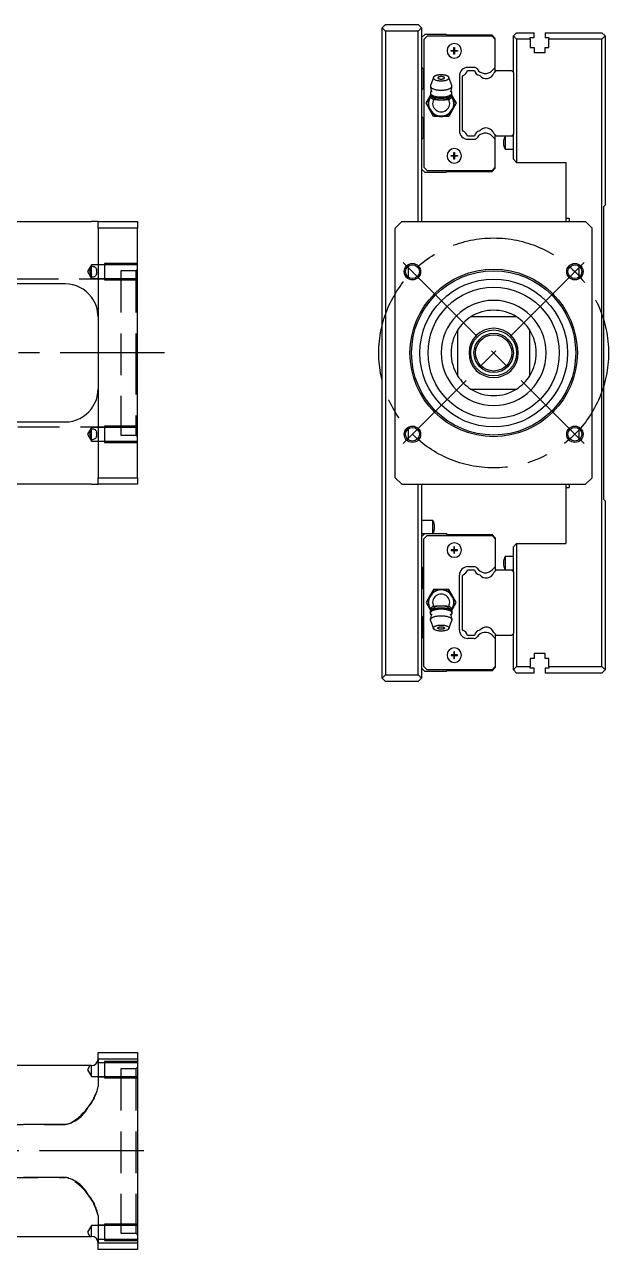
# Model space of a CAD drawing. Extents: x -10 to 1021, y -306 to 120.
# Drawn here: x 843.1 to 1021.1, y -273 to 100 of the extents above; entities that cross this region are included whole.
import ezdxf

# ---------------------------------------------------------------- set-up
doc = ezdxf.new("R2010")
doc.units = 0
doc.linetypes.add('CENTER', pattern=[50.8, 31.75, -6.35, 6.35, -6.35])
doc.linetypes.add('DASHED', pattern=[19.05, 12.7, -6.35])
doc.layers.get('0').update_dxf_attribs({"linetype": 'CONTINUOUS'})
doc.layers.add('CENTER', color=1, linetype='CENTER')

msp = doc.modelspace()

# ---------------------------------------------------------------- linework, layer by layer
at = {"color": 7, "linetype": 'CONTINUOUS'}
for p, q in [((953.07, 100), (952.07, 99)), ((952.07, 99), (953.07, 98)), ((952.07, -99), (952.07, 99)), ((953.07, 100), (963.07, 100)), ((963.07, 98), (953.07, 98)), ((953.07, 98), (953.07, -98)), ((964.07, 99), (963.07, 100)), ((963.07, 98), (964.07, 99)), ((963.07, 40), (963.07, 98)), ((964.07, 99), (964.07, 40)), ((965.07, 97), (964.07, 96)), ((971.57, 97), (965.07, 97)), ((971.82, 96.75), (971.57, 97)), ((992.07, 96.5), (993.07, 97.5)), ((993.07, 97.5), (998.37, 97.5)), ((998.37, 96), (998.37, 97.5)), ((1001.77, 97.5), (1019.07, 97.5)), ((1001.77, 97.5), (1001.77, 96)), ((1019.07, 97.5), (1020.07, 96.5)), ((965.77, 96.45), (964.77, 95.45)), ((964.77, 95.45), (964.77, 56.55)), ((985.57, 96.45), (965.77, 96.45)), ((985.57, 96.75), (971.82, 96.75)), ((986.57, 95.75), (985.57, 96.75)), ((986.57, 95.45), (985.57, 96.45)), ((986.57, 95.45), (986.57, 95.75)), ((986.57, 86.92), (986.57, 95.45)), ((992.07, 85.4), (992.07, 96.5)), ((993.07, 95.5), (992.07, 96.5)), ((997.22, 95.5), (993.07, 95.5)), ((993.07, 95.5), (993.07, 58)), ((997.22, 95.5), (997.22, 96)), ((997.22, 96), (998.37, 96)), ((997.22, 95.5), (997.22, 93)), ((1001.77, 96), (1002.92, 96)), ((1002.92, 96), (1002.92, 95.5)), ((1002.92, 93), (1002.92, 95.5)), ((1019.07, 95.5), (1002.92, 95.5)), ((1020.07, 96.5), (1019.07, 95.5)), ((1019.07, -95.5), (1019.07, 95.5)), ((1020.07, 96.5), (1020.07, 45)), ((973.07, 92.1), (973.97, 92.1)), ((973.07, 91.9), (973.07, 92.1)), ((973.97, 91.9), (973.07, 91.9)), ((973.97, 92.1), (973.97, 93)), ((973.97, 93), (974.17, 93)), ((973.97, 92.1), (974.07, 92)), ((973.97, 91.9), (974.07, 92)), ((973.97, 91), (973.97, 91.9)), ((974.17, 91), (973.97, 91)), ((974.17, 92.1), (974.07, 92)), ((974.17, 91.9), (974.07, 92)), ((974.17, 93), (974.17, 92.1)), ((974.17, 92.1), (975.07, 92.1)), ((975.07, 91.9), (974.17, 91.9)), ((974.17, 91.9), (974.17, 91)), ((975.07, 92.1), (975.07, 91.9)), ((997.22, 93), (998.37, 93)), ((998.37, 93), (998.37, 91.5)), ((998.37, 91.5), (1001.77, 91.5)), ((1001.77, 93), (1002.92, 93)), ((1001.77, 91.5), (1001.77, 93)), ((964.07, 87), (964.57, 86.5)), ((964.57, 86.5), (964.57, 80.5)), ((978.13, 86), (980.21, 86)), ((980.15, 86.93), (978.24, 86.93)), ((986.57, 86.92), (985.61, 85.95)), ((986.57, 85.6), (986.57, 86.92)), ((986.57, 85.6), (986.97, 86)), ((986.97, 86), (991.47, 86)), ((991.47, 86), (992.07, 85.4)), ((967.69, 83.89), (966.8, 81.44)), ((967.69, 83.89), (967.67, 83.81)), ((967.67, 83.81), (967.67, 83.73)), ((967.67, 83.73), (967.69, 83.65)), ((967.72, 83.95), (967.69, 83.89)), ((967.69, 83.65), (967.72, 83.58)), ((967.76, 84.02), (967.72, 83.95)), ((967.72, 83.58), (967.77, 83.5)), ((967.82, 84.08), (967.76, 84.02)), ((967.77, 83.5), (967.84, 83.42)), ((967.88, 84.14), (967.82, 84.08)), ((967.84, 83.42), (967.92, 83.35)), ((967.96, 84.2), (967.88, 84.14)), ((967.92, 83.35), (968.02, 83.28)), ((968.05, 84.25), (967.96, 84.2)), ((968.02, 83.28), (968.13, 83.22)), ((968.14, 84.31), (968.05, 84.25)), ((968.13, 83.22), (968.26, 83.16)), ((968.25, 84.36), (968.14, 84.31)), ((968.37, 84.41), (968.25, 84.36)), ((968.26, 83.16), (968.4, 83.1)), ((968.49, 84.45), (968.37, 84.41)), ((968.4, 83.1), (968.55, 83.05)), ((968.63, 84.49), (968.49, 84.45)), ((968.55, 83.05), (968.72, 83)), ((968.77, 84.53), (968.63, 84.49)), ((968.72, 83), (968.89, 82.96)), ((968.92, 84.57), (968.77, 84.53)), ((968.89, 82.96), (969.08, 82.92)), ((969.07, 84.6), (968.92, 84.57)), ((969.23, 84.62), (969.07, 84.6)), ((969.09, 83.83), (969.07, 83.79)), ((969.07, 83.79), (969.07, 83.76)), ((969.07, 83.76), (969.07, 83.73)), ((969.07, 83.73), (969.09, 83.69)), ((969.08, 82.92), (969.27, 82.9)), ((969.1, 83.86), (969.09, 83.83)), ((969.09, 83.69), (969.1, 83.66)), ((969.13, 83.89), (969.1, 83.86)), ((969.1, 83.66), (969.13, 83.63)), ((969.16, 83.92), (969.13, 83.89)), ((969.13, 83.63), (969.16, 83.6)), ((969.2, 83.95), (969.16, 83.92)), ((969.16, 83.6), (969.2, 83.57)), ((969.25, 83.98), (969.2, 83.95)), ((969.2, 83.57), (969.25, 83.54)), ((969.39, 84.64), (969.23, 84.62)), ((969.3, 84.01), (969.25, 83.98)), ((969.25, 83.54), (969.3, 83.51)), ((969.27, 82.9), (969.46, 82.87)), ((969.36, 84.03), (969.3, 84.01)), ((969.3, 83.51), (969.36, 83.49)), ((969.43, 84.05), (969.36, 84.03)), ((969.36, 83.49), (969.43, 83.47)), ((969.56, 84.66), (969.39, 84.64)), ((969.5, 84.07), (969.43, 84.05)), ((969.43, 83.47), (969.5, 83.45)), ((969.46, 82.87), (969.66, 82.86)), ((969.57, 84.09), (969.5, 84.07)), ((969.5, 83.45), (969.57, 83.43)), ((969.73, 84.67), (969.56, 84.66)), ((969.65, 84.11), (969.57, 84.09)), ((969.57, 83.43), (969.65, 83.41)), ((969.73, 84.12), (969.65, 84.11)), ((969.65, 83.41), (969.73, 83.4)), ((969.66, 82.86), (969.87, 82.85)), ((969.9, 84.68), (969.73, 84.67)), ((969.81, 84.13), (969.73, 84.12)), ((969.73, 83.4), (969.81, 83.39)), ((969.9, 84.14), (969.81, 84.13)), ((969.81, 83.39), (969.9, 83.38)), ((969.87, 82.85), (970.07, 82.84)), ((970.07, 84.68), (969.9, 84.68)), ((969.98, 84.14), (969.9, 84.14)), ((969.9, 83.38), (969.98, 83.38)), ((970.07, 84.14), (969.98, 84.14)), ((969.98, 83.38), (970.07, 83.38)), ((970.24, 84.68), (970.07, 84.68)), ((970.16, 84.14), (970.07, 84.14)), ((970.07, 83.38), (970.16, 83.38)), ((970.07, 82.84), (970.27, 82.85)), ((970.24, 84.14), (970.16, 84.14)), ((970.16, 83.38), (970.24, 83.38)), ((970.41, 84.67), (970.24, 84.68)), ((970.33, 84.13), (970.24, 84.14)), ((970.24, 83.38), (970.33, 83.39)), ((970.27, 82.85), (970.48, 82.86)), ((970.41, 84.12), (970.33, 84.13)), ((970.33, 83.39), (970.41, 83.4)), ((970.58, 84.66), (970.41, 84.67)), ((970.49, 84.11), (970.41, 84.12)), ((970.41, 83.4), (970.49, 83.41)), ((970.48, 82.86), (970.68, 82.87)), ((970.57, 84.09), (970.49, 84.11)), ((970.49, 83.41), (970.57, 83.43)), ((970.64, 84.07), (970.57, 84.09)), ((970.57, 83.43), (970.64, 83.45)), ((970.75, 84.64), (970.58, 84.66)), ((970.71, 84.05), (970.64, 84.07)), ((970.64, 83.45), (970.71, 83.47)), ((970.68, 82.87), (970.87, 82.9)), ((970.78, 84.03), (970.71, 84.05)), ((970.71, 83.47), (970.78, 83.49)), ((970.91, 84.62), (970.75, 84.64)), ((970.84, 84.01), (970.78, 84.03)), ((970.78, 83.49), (970.84, 83.51)), ((970.89, 83.98), (970.84, 84.01)), ((970.84, 83.51), (970.89, 83.54)), ((970.87, 82.9), (971.06, 82.92)), ((970.94, 83.95), (970.89, 83.98)), ((970.89, 83.54), (970.94, 83.57)), ((971.07, 84.6), (970.91, 84.62)), ((970.98, 83.92), (970.94, 83.95)), ((970.94, 83.57), (970.98, 83.6)), ((971.01, 83.89), (970.98, 83.92)), ((970.98, 83.6), (971.01, 83.63)), ((971.04, 83.86), (971.01, 83.89)), ((971.01, 83.63), (971.04, 83.66)), ((971.05, 83.83), (971.04, 83.86)), ((971.04, 83.66), (971.05, 83.69)), ((971.07, 83.79), (971.05, 83.83)), ((971.05, 83.69), (971.07, 83.73)), ((971.06, 82.92), (971.25, 82.96)), ((971.22, 84.57), (971.07, 84.6)), ((971.07, 83.76), (971.07, 83.79)), ((971.07, 83.73), (971.07, 83.76)), ((971.37, 84.53), (971.22, 84.57)), ((971.25, 82.96), (971.42, 83)), ((971.51, 84.49), (971.37, 84.53)), ((971.42, 83), (971.59, 83.05)), ((971.65, 84.45), (971.51, 84.49)), ((971.59, 83.05), (971.74, 83.1)), ((971.77, 84.41), (971.65, 84.45)), ((971.74, 83.1), (971.88, 83.16)), ((971.89, 84.36), (971.77, 84.41)), ((971.88, 83.16), (972.01, 83.22)), ((972, 84.31), (971.89, 84.36)), ((972.09, 84.25), (972, 84.31)), ((972.01, 83.22), (972.12, 83.28)), ((972.18, 84.2), (972.09, 84.25)), ((972.12, 83.28), (972.22, 83.35)), ((972.26, 84.14), (972.18, 84.2)), ((972.22, 83.35), (972.3, 83.42)), ((972.32, 84.08), (972.26, 84.14)), ((972.3, 83.42), (972.37, 83.5)), ((972.38, 84.02), (972.32, 84.08)), ((972.37, 83.5), (972.42, 83.58)), ((972.42, 83.95), (972.38, 84.02)), ((972.45, 83.89), (972.42, 83.95)), ((972.42, 83.58), (972.45, 83.65)), ((972.47, 83.81), (972.45, 83.89)), ((973.34, 81.44), (972.45, 83.89)), ((972.45, 83.65), (972.47, 83.73)), ((972.47, 83.73), (972.47, 83.81)), ((975.64, 84.33), (975.64, 67.67)), ((976.57, 84.2), (976.73, 84.48)), ((976.57, 67.8), (976.57, 84.2)), ((986.12, 85.15), (986.57, 85.6)), ((992.07, 85.4), (992.07, 66.6)), ((964.57, 80.5), (964.07, 80)), ((966.61, 78), (966.89, 78.49)), ((966.8, 81.44), (966.77, 81.27)), ((966.77, 81.27), (966.78, 81.17)), ((966.79, 79.33), (966.77, 79.26)), ((966.77, 79.26), (966.77, 79.19)), ((966.77, 79.19), (966.78, 79.09)), ((966.77, 79.19), (966.77, 78.82)), ((966.77, 78.82), (966.77, 78.75)), ((966.77, 78.75), (966.79, 78.69)), ((966.78, 81.17), (966.81, 81.07)), ((966.78, 79.09), (966.81, 78.99)), ((966.81, 79.39), (966.79, 79.33)), ((966.79, 78.69), (966.81, 78.62)), ((966.81, 81.07), (966.86, 80.97)), ((966.84, 79.46), (966.81, 79.39)), ((966.81, 78.99), (966.86, 78.9)), ((966.81, 78.62), (966.84, 78.55)), ((966.89, 79.52), (966.84, 79.46)), ((966.84, 78.55), (966.89, 78.49)), ((966.86, 80.97), (966.93, 80.88)), ((966.86, 78.9), (966.93, 78.8)), ((966.94, 79.59), (966.89, 79.52)), ((966.89, 78.49), (966.94, 78.42)), ((966.93, 80.88), (967.02, 80.78)), ((966.93, 78.8), (967.02, 78.71)), ((967, 79.65), (966.94, 79.59)), ((966.94, 78.42), (967, 78.36)), ((967.07, 79.71), (967, 79.65)), ((967, 78.36), (967.07, 78.3)), ((967.02, 80.78), (967.13, 80.69)), ((967.02, 78.71), (967.13, 78.62)), ((967.13, 79.77), (967.07, 79.71)), ((967.13, 80.69), (967.26, 80.61)), ((967.13, 78.62), (967.26, 78.53)), ((967.26, 80.61), (967.4, 80.52)), ((967.26, 78.53), (967.4, 78.45)), ((967.4, 80.52), (967.56, 80.45)), ((967.4, 78.45), (967.56, 78.37)), ((967.56, 80.45), (967.74, 80.37)), ((967.56, 78.37), (967.74, 78.3)), ((967.74, 80.37), (967.93, 80.31)), ((967.93, 80.31), (968.13, 80.24)), ((968.13, 80.24), (968.35, 80.19)), ((968.35, 80.19), (968.57, 80.14)), ((968.57, 80.14), (968.81, 80.1)), ((968.81, 80.1), (969.05, 80.07)), ((969.05, 80.07), (969.3, 80.04)), ((969.3, 80.04), (969.55, 80.02)), ((969.55, 80.02), (969.81, 80.01)), ((969.81, 80.01), (970.07, 80)), ((970.07, 80), (970.33, 80.01)), ((970.33, 80.01), (970.59, 80.02)), ((970.59, 80.02), (970.84, 80.04)), ((970.84, 80.04), (971.09, 80.07)), ((971.09, 80.07), (971.33, 80.1)), ((971.33, 80.1), (971.57, 80.14)), ((971.57, 80.14), (971.79, 80.19)), ((971.79, 80.19), (972.01, 80.24)), ((972.01, 80.24), (972.21, 80.31)), ((972.21, 80.31), (972.4, 80.37)), ((972.4, 80.37), (972.58, 80.45)), ((972.4, 78.3), (972.58, 78.37)), ((972.58, 80.45), (972.74, 80.52)), ((972.58, 78.37), (972.74, 78.45)), ((972.74, 80.52), (972.88, 80.61)), ((972.74, 78.45), (972.88, 78.53)), ((972.88, 80.61), (973.01, 80.69)), ((972.88, 78.53), (973.01, 78.62)), ((973.01, 80.69), (973.12, 80.78)), ((973.07, 79.71), (973.01, 79.77)), ((973.01, 78.62), (973.12, 78.71)), ((973.14, 79.65), (973.07, 79.71)), ((973.07, 78.3), (973.14, 78.36)), ((973.12, 80.78), (973.21, 80.88)), ((973.12, 78.71), (973.21, 78.8)), ((973.2, 79.59), (973.14, 79.65)), ((973.14, 78.36), (973.2, 78.42)), ((973.25, 79.52), (973.2, 79.59)), ((973.2, 78.42), (973.25, 78.49)), ((973.21, 80.88), (973.28, 80.97)), ((973.21, 78.8), (973.28, 78.9)), ((973.3, 79.46), (973.25, 79.52)), ((973.25, 78.49), (973.3, 78.55)), ((973.25, 78.49), (973.53, 78)), ((973.28, 80.97), (973.33, 81.07)), ((973.28, 78.9), (973.33, 78.99)), ((973.33, 79.39), (973.3, 79.46)), ((973.3, 78.55), (973.33, 78.62)), ((973.33, 81.07), (973.36, 81.17)), ((973.35, 79.33), (973.33, 79.39)), ((973.33, 78.99), (973.36, 79.09)), ((973.33, 78.62), (973.35, 78.69)), ((973.37, 81.27), (973.34, 81.44)), ((973.37, 79.26), (973.35, 79.33)), ((973.35, 78.69), (973.37, 78.75)), ((973.36, 81.17), (973.37, 81.27)), ((973.36, 79.09), (973.37, 79.19)), ((973.37, 79.19), (973.37, 79.26)), ((973.37, 78.82), (973.37, 79.19)), ((973.37, 78.75), (973.37, 78.82)), ((965.45, 76), (966.61, 78)), ((966.61, 74), (965.45, 76)), ((966.98, 77.98), (966.99, 78.05)), ((966.98, 77.91), (966.98, 77.98)), ((966.99, 77.84), (966.98, 77.91)), ((966.99, 78.05), (967.01, 78.12)), ((967, 77.78), (966.99, 77.84)), ((967.01, 77.72), (967, 77.78)), ((967.01, 78.12), (967.03, 78.2)), ((967.04, 77.66), (967.01, 77.72)), ((967.03, 78.2), (967.06, 78.27)), ((967.07, 77.61), (967.04, 77.66)), ((967.06, 78.27), (967.06, 78.28)), ((967.07, 78.3), (967.19, 78.21)), ((967.07, 78.3), (968.06, 77.46)), ((967.1, 77.55), (967.07, 77.61)), ((967.15, 77.5), (967.1, 77.55)), ((967.19, 77.46), (967.15, 77.5)), ((967.19, 78.21), (967.33, 78.12)), ((967.25, 77.41), (967.19, 77.46)), ((967.31, 77.36), (967.25, 77.41)), ((967.39, 77.32), (967.31, 77.36)), ((967.33, 78.12), (967.49, 78.03)), ((967.47, 77.28), (967.39, 77.32)), ((967.56, 77.24), (967.47, 77.28)), ((967.49, 78.03), (967.66, 77.96)), ((967.66, 77.21), (967.56, 77.24)), ((967.66, 77.96), (967.86, 77.88)), ((967.75, 77.18), (967.66, 77.21)), ((967.74, 78.3), (967.93, 78.23)), ((967.86, 77.88), (968.06, 77.82)), ((967.93, 78.23), (968.13, 78.17)), ((968.06, 77.82), (968.28, 77.76)), ((968.23, 77.35), (968.06, 77.46)), ((968.13, 78.17), (968.35, 78.11)), ((968.43, 77.27), (968.23, 77.35)), ((968.28, 77.76), (968.52, 77.71)), ((968.35, 78.11), (968.57, 78.07)), ((968.52, 77.71), (968.76, 77.66)), ((968.57, 78.07), (968.81, 78.02)), ((968.76, 77.66), (969.01, 77.63)), ((968.81, 78.02), (969.05, 77.99)), ((969.01, 77.63), (969.27, 77.6)), ((969.05, 77.99), (969.3, 77.96)), ((969.27, 77.6), (969.53, 77.58)), ((969.3, 77.96), (969.55, 77.94)), ((969.53, 77.58), (969.8, 77.56)), ((969.55, 77.94), (969.81, 77.93)), ((969.8, 77.56), (970.07, 77.56)), ((969.81, 77.93), (970.07, 77.93)), ((970.07, 77.93), (970.33, 77.93)), ((970.07, 77.56), (970.34, 77.56)), ((970.33, 77.93), (970.59, 77.94)), ((970.34, 77.56), (970.61, 77.58)), ((970.59, 77.94), (970.84, 77.96)), ((970.61, 77.58), (970.87, 77.6)), ((970.84, 77.96), (971.09, 77.99)), ((970.87, 77.6), (971.13, 77.63)), ((971.09, 77.99), (971.33, 78.02)), ((971.13, 77.63), (971.38, 77.66)), ((971.33, 78.02), (971.57, 78.07)), ((971.38, 77.66), (971.62, 77.71)), ((971.57, 78.07), (971.79, 78.11)), ((971.62, 77.71), (971.86, 77.76)), ((971.85, 77.32), (971.64, 77.25)), ((971.79, 78.11), (972.01, 78.17)), ((972.08, 77.46), (971.85, 77.32)), ((971.86, 77.76), (972.08, 77.82)), ((972.01, 78.17), (972.21, 78.23)), ((972.08, 77.46), (973.07, 78.3)), ((972.08, 77.82), (972.28, 77.88)), ((972.21, 78.23), (972.4, 78.3)), ((972.28, 77.88), (972.48, 77.96)), ((972.48, 77.21), (972.39, 77.18)), ((972.48, 77.96), (972.65, 78.03)), ((972.58, 77.24), (972.48, 77.21)), ((972.67, 77.28), (972.58, 77.24)), ((972.65, 78.03), (972.81, 78.12)), ((972.75, 77.32), (972.67, 77.28)), ((972.82, 77.36), (972.75, 77.32)), ((972.81, 78.12), (972.95, 78.21)), ((972.89, 77.41), (972.82, 77.36)), ((972.95, 77.46), (972.89, 77.41)), ((972.95, 78.21), (973.07, 78.3)), ((972.99, 77.5), (972.95, 77.46)), ((973.04, 77.55), (972.99, 77.5)), ((973.07, 77.61), (973.04, 77.55)), ((973.1, 77.66), (973.07, 77.61)), ((973.08, 78.28), (973.08, 78.27)), ((973.08, 78.27), (973.11, 78.2)), ((973.13, 77.72), (973.1, 77.66)), ((973.11, 78.2), (973.13, 78.12)), ((973.13, 78.12), (973.15, 78.05)), ((973.14, 77.78), (973.13, 77.72)), ((973.15, 77.84), (973.14, 77.78)), ((973.15, 78.05), (973.16, 77.98)), ((973.16, 77.91), (973.15, 77.84)), ((973.16, 77.98), (973.16, 77.91)), ((973.53, 78), (974.69, 76)), ((974.69, 76), (973.53, 74)), ((964.07, 72), (964.57, 71.5)), ((964.57, 71.5), (964.57, 65.5)), ((967.76, 72), (966.61, 74)), ((970.07, 72), (967.76, 72)), ((972.38, 72), (970.07, 72)), ((973.53, 74), (972.38, 72)), ((976.73, 67.52), (976.57, 67.8)), ((964.57, 65.5), (964.07, 65)), ((980.21, 66), (978.13, 66)), ((978.24, 65.07), (980.15, 65.07)), ((985.61, 66.05), (986.57, 65.08)), ((986.97, 66), (986.12, 66.85)), ((986.57, 65.08), (986.57, 66.4)), ((986.57, 56.55), (986.57, 65.08)), ((991.47, 66), (986.97, 66)), ((989.07, 64.06), (989.07, 63.94)), ((989.57, 66), (989.57, 62)), ((992.07, 66.6), (991.47, 66)), ((992.07, 66), (991.47, 66)), ((992.07, 59), (992.07, 66.6)), ((973.07, 60.1), (973.97, 60.1)), ((973.07, 59.9), (973.07, 60.1)), ((973.97, 59.9), (973.07, 59.9)), ((973.97, 60.1), (973.97, 61)), ((973.97, 61), (974.17, 61)), ((973.97, 60.1), (974.07, 60)), ((973.97, 59.9), (974.07, 60)), ((973.97, 59), (973.97, 59.9)), ((974.17, 60.1), (974.07, 60)), ((974.17, 59.9), (974.07, 60)), ((974.17, 61), (974.17, 60.1)), ((974.17, 60.1), (975.07, 60.1)), ((975.07, 59.9), (974.17, 59.9)), ((974.17, 59.9), (974.17, 59)), ((975.07, 60.1), (975.07, 59.9)), ((989.57, 62), (992.07, 62)), ((964.07, 56), (965.07, 55)), ((964.77, 56.55), (965.77, 55.55)), ((974.17, 59), (973.97, 59)), ((985.57, 55.55), (986.57, 56.55)), ((985.57, 55.25), (986.57, 56.25)), ((986.57, 56.25), (986.57, 56.55)), ((992.07, 59), (993.07, 58)), ((993.07, 58), (1008.07, 58)), ((1008.07, 58), (1008.07, 41)), ((965.07, 55), (971.57, 55)), ((965.77, 55.55), (985.57, 55.55)), ((971.57, 55), (971.82, 55.25)), ((971.82, 55.25), (985.57, 55.25)), ((1019.57, 44.5), (1020.07, 45)), ((1019.57, 44.5), (1019.57, -44.5)), ((830, 40), (863.5, 40)), ((865.5, 40), (863.5, 40)), ((865.5, 38), (865.5, 40)), ((865.5, 40), (877.5, 40)), ((865.5, 38), (865.5, -38)), ((877.5, 38), (865.5, 38)), ((877.5, 40), (877.5, 38)), ((877.5, -38), (877.5, 38)), ((958.07, 40), (956.07, 38)), ((956.07, -38), (956.07, 38)), ((958.07, 40), (1014.07, 40)), ((1008.07, 41), (1008.07, 40)), ((1008.07, 41), (1009.07, 41)), ((1009.07, 41), (1009.07, 40)), ((1016.07, 38), (1014.07, 40)), ((1016.07, -38), (1016.07, 38)), ((863.3, 25.99), (863.5, 26.44)), ((863.5, 26.44), (863.72, 26.43)), ((863.5, 23.06), (863.5, 26.44)), ((863.72, 26.43), (863.94, 26.4)), ((863.94, 26.4), (864.15, 26.35)), ((864.15, 26.35), (864.35, 26.28)), ((864.35, 26.28), (864.58, 26.14)), ((864.58, 26.14), (864.77, 25.97)), ((960.07, 23.06), (960.07, 26.44)), ((1012.07, 26.44), (1012.07, 23.06)), ((863.02, 24.91), (863.06, 25.23)), ((863.06, 25.23), (863.16, 25.61)), ((863.16, 25.61), (863.3, 25.99)), ((863.58, 23.06), (863.5, 23.06)), ((863.82, 23.08), (863.58, 23.06)), ((864.04, 23.12), (863.82, 23.08)), ((864.29, 23.2), (864.04, 23.12)), ((864.52, 23.31), (864.29, 23.2)), ((864.72, 23.48), (864.52, 23.31)), ((864.88, 23.67), (864.72, 23.48)), ((864.77, 25.97), (864.91, 25.77)), ((864.99, 23.9), (864.88, 23.67)), ((864.91, 25.77), (865.02, 25.53)), ((865.06, 24.11), (864.99, 23.9)), ((865.02, 25.53), (865.08, 25.3)), ((855.5, 21), (815, 21)), ((993, 11), (979.14, 11)), ((975.07, 6.93), (975.07, -6.93)), ((997.07, -6.93), (997.07, 6.93)), ((979.14, -11), (993, -11)), ((815, -21), (855.5, -21)), ((863.02, -24.59), (863.06, -24.27)), ((863.06, -24.27), (863.16, -23.89)), ((863.16, -23.89), (863.3, -23.51)), ((863.3, -23.51), (863.5, -23.06)), ((863.5, -23.06), (863.72, -23.07)), ((863.5, -26.44), (863.5, -23.06)), ((863.72, -23.07), (863.94, -23.1)), ((863.94, -23.1), (864.15, -23.15)), ((864.15, -23.15), (864.35, -23.22)), ((864.35, -23.22), (864.58, -23.35)), ((864.72, -26.02), (864.52, -26.18)), ((864.58, -23.35), (864.77, -23.53)), ((864.88, -25.83), (864.72, -26.02)), ((864.77, -23.53), (864.91, -23.73)), ((864.99, -25.6), (864.88, -25.83)), ((864.91, -23.73), (865.02, -23.96)), ((865.06, -25.39), (864.99, -25.6)), ((865.02, -23.96), (865.08, -24.2)), ((960.07, -26.44), (960.07, -23.06)), ((1012.07, -23.06), (1012.07, -26.44)), ((863.58, -26.43), (863.5, -26.44)), ((863.82, -26.42), (863.58, -26.43)), ((864.04, -26.38), (863.82, -26.42)), ((864.29, -26.3), (864.04, -26.38)), ((864.52, -26.18), (864.29, -26.3)), ((863.5, -40), (830, -40)), ((863.5, -40), (865.5, -40)), ((865.5, -40), (865.5, -38)), ((865.5, -38), (877.5, -38)), ((877.5, -40), (865.5, -40)), ((877.5, -38), (877.5, -40)), ((956.07, -38), (958.07, -40)), ((958.07, -40), (1014.07, -40)), ((963.07, -98), (963.07, -40)), ((964.07, -40), (964.07, -99)), ((1008.07, -40), (1008.07, -41)), ((1008.07, -41), (1009.07, -41)), ((1008.07, -41), (1008.07, -58)), ((1009.07, -40), (1009.07, -41)), ((1014.07, -40), (1016.07, -38)), ((1020.07, -45), (1019.57, -44.5)), ((1020.07, -45), (1020.07, -96.5)), ((967.57, -51), (964.07, -51)), ((967.57, -53), (967.57, -51)), ((964.07, -55), (965.07, -55)), ((964.07, -56), (965.07, -55)), ((964.77, -56.55), (965.77, -55.55)), ((965.07, -55), (971.57, -55)), ((965.77, -55.55), (985.57, -55.55)), ((967.57, -55), (967.57, -53)), ((968.07, -53.06), (968.07, -52.94)), ((971.57, -55), (971.82, -55.25)), ((971.82, -55.25), (985.57, -55.25)), ((985.57, -55.25), (986.57, -56.25)), ((985.57, -55.55), (986.57, -56.55)), ((964.77, -95.45), (964.77, -56.55)), ((973.97, -59), (973.97, -59.9)), ((974.17, -59), (973.97, -59)), ((974.17, -59.9), (974.17, -59)), ((986.57, -56.25), (986.57, -56.55)), ((986.57, -56.55), (986.57, -65.08)), ((993.07, -58), (992.07, -59)), ((992.07, -66.6), (992.07, -59)), ((993.07, -58), (1008.07, -58)), ((993.07, -58), (993.07, -95.5)), ((973.97, -59.9), (973.07, -59.9)), ((973.07, -59.9), (973.07, -60.1)), ((973.07, -60.1), (973.97, -60.1)), ((973.97, -59.9), (974.07, -60)), ((973.97, -60.1), (974.07, -60)), ((973.97, -60.1), (973.97, -61)), ((973.97, -61), (974.17, -61)), ((974.17, -59.9), (974.07, -60)), ((974.17, -60.1), (974.07, -60)), ((975.07, -59.9), (974.17, -59.9)), ((974.17, -61), (974.17, -60.1)), ((974.17, -60.1), (975.07, -60.1)), ((975.07, -60.1), (975.07, -59.9)), ((992.07, -62), (989.57, -62)), ((989.57, -62), (989.57, -66)), ((964.57, -65.5), (964.07, -65)), ((964.57, -71.5), (964.57, -65.5)), ((978.13, -66), (980.21, -66)), ((978.24, -65.07), (980.15, -65.07)), ((985.61, -66.05), (986.57, -65.08)), ((986.12, -66.85), (986.57, -66.4)), ((986.57, -65.08), (986.57, -66.4)), ((986.57, -66.4), (986.97, -66)), ((986.97, -66), (991.47, -66)), ((989.07, -63.94), (989.07, -64.06)), ((991.47, -66), (992.07, -66)), ((991.47, -66), (992.07, -66.6)), ((992.07, -66.6), (992.07, -85.4)), ((975.64, -84.33), (975.64, -67.67)), ((976.57, -67.8), (976.73, -67.52)), ((976.57, -84.2), (976.57, -67.8)), ((964.07, -72), (964.57, -71.5)), ((966.61, -74), (965.45, -76)), ((967.76, -72), (966.61, -74)), ((970.07, -72), (967.76, -72)), ((972.38, -72), (970.07, -72)), ((973.53, -74), (972.38, -72)), ((974.69, -76), (973.53, -74)), ((965.45, -76), (966.61, -78)), ((966.61, -78), (966.89, -78.49)), ((966.99, -77.85), (966.98, -77.91)), ((966.98, -77.91), (966.98, -77.98)), ((966.98, -77.98), (966.99, -78.05)), ((967, -77.78), (966.99, -77.85)), ((966.99, -78.05), (967.01, -78.12)), ((967.01, -77.72), (967, -77.78)), ((967, -78.36), (967.07, -78.3)), ((967.04, -77.66), (967.01, -77.72)), ((967.01, -78.12), (967.03, -78.2)), ((967.03, -78.2), (967.06, -78.27)), ((967.07, -77.61), (967.04, -77.66)), ((967.06, -78.27), (967.07, -78.29)), ((968.06, -77.46), (967.07, -78.3)), ((967.1, -77.55), (967.07, -77.61)), ((967.07, -78.3), (967.19, -78.21)), ((967.14, -77.5), (967.1, -77.55)), ((967.19, -77.46), (967.14, -77.5)), ((967.25, -77.41), (967.19, -77.46)), ((967.19, -78.21), (967.33, -78.12)), ((967.31, -77.36), (967.25, -77.41)), ((967.39, -77.32), (967.31, -77.36)), ((967.33, -78.12), (967.49, -78.03)), ((967.47, -77.28), (967.39, -77.32)), ((967.56, -77.24), (967.47, -77.28)), ((967.49, -78.03), (967.66, -77.96)), ((967.65, -77.21), (967.56, -77.24)), ((967.56, -78.37), (967.74, -78.3)), ((967.75, -77.18), (967.65, -77.21)), ((967.66, -77.96), (967.86, -77.88)), ((967.74, -78.3), (967.93, -78.23)), ((967.86, -77.88), (968.06, -77.82)), ((967.93, -78.23), (968.13, -78.17)), ((968.18, -77.38), (968.06, -77.46)), ((968.06, -77.82), (968.28, -77.76)), ((968.13, -78.17), (968.35, -78.11)), ((968.37, -77.29), (968.18, -77.38)), ((968.28, -77.76), (968.52, -77.71)), ((968.35, -78.11), (968.57, -78.07)), ((968.52, -77.71), (968.76, -77.66)), ((968.57, -78.07), (968.81, -78.02)), ((968.76, -77.66), (969.01, -77.63)), ((968.81, -78.02), (969.05, -77.99)), ((969.01, -77.63), (969.27, -77.6)), ((969.05, -77.99), (969.3, -77.96)), ((969.27, -77.6), (969.53, -77.58)), ((969.3, -77.96), (969.55, -77.94)), ((969.53, -77.58), (969.8, -77.56)), ((969.55, -77.94), (969.81, -77.93)), ((969.8, -77.56), (970.07, -77.56)), ((969.81, -77.93), (970.07, -77.93)), ((970.07, -77.56), (970.34, -77.56)), ((970.07, -77.93), (970.33, -77.93)), ((970.33, -77.93), (970.59, -77.94)), ((970.34, -77.56), (970.61, -77.58)), ((970.59, -77.94), (970.84, -77.96)), ((970.61, -77.58), (970.87, -77.6)), ((970.84, -77.96), (971.09, -77.99)), ((970.87, -77.6), (971.13, -77.63)), ((971.09, -77.99), (971.33, -78.02)), ((971.13, -77.63), (971.38, -77.66)), ((971.33, -78.02), (971.57, -78.07)), ((971.38, -77.66), (971.62, -77.71)), ((971.57, -78.07), (971.79, -78.11)), ((971.62, -77.71), (971.86, -77.76)), ((971.9, -77.34), (971.67, -77.26)), ((971.79, -78.11), (972.01, -78.17)), ((971.86, -77.76), (972.08, -77.82)), ((972.08, -77.46), (971.9, -77.34)), ((972.01, -78.17), (972.21, -78.23)), ((973.07, -78.3), (972.08, -77.46)), ((972.08, -77.82), (972.28, -77.88)), ((972.21, -78.23), (972.4, -78.3)), ((972.28, -77.88), (972.48, -77.96)), ((972.49, -77.21), (972.39, -77.18)), ((972.4, -78.3), (972.58, -78.37)), ((972.48, -77.96), (972.65, -78.03)), ((972.58, -77.24), (972.49, -77.21)), ((972.67, -77.28), (972.58, -77.24)), ((972.65, -78.03), (972.81, -78.12)), ((972.75, -77.32), (972.67, -77.28)), ((972.83, -77.36), (972.75, -77.32)), ((972.81, -78.12), (972.95, -78.21)), ((972.89, -77.41), (972.83, -77.36)), ((972.95, -77.46), (972.89, -77.41)), ((972.99, -77.5), (972.95, -77.46)), ((972.95, -78.21), (973.07, -78.3)), ((973.04, -77.55), (972.99, -77.5)), ((973.07, -77.61), (973.04, -77.55)), ((973.1, -77.66), (973.07, -77.61)), ((973.07, -78.29), (973.08, -78.27)), ((973.07, -78.3), (973.14, -78.36)), ((973.08, -78.27), (973.11, -78.2)), ((973.13, -77.72), (973.1, -77.66)), ((973.11, -78.2), (973.13, -78.12)), ((973.14, -77.78), (973.13, -77.72)), ((973.13, -78.12), (973.15, -78.05)), ((973.15, -77.84), (973.14, -77.78)), ((973.16, -77.91), (973.15, -77.84)), ((973.15, -78.05), (973.16, -77.98)), ((973.16, -77.98), (973.16, -77.91)), ((973.25, -78.49), (973.53, -78)), ((973.53, -78), (974.69, -76)), ((964.57, -80.5), (964.07, -80)), ((964.57, -86.5), (964.57, -80.5)), ((966.77, -78.75), (966.79, -78.69)), ((966.77, -78.82), (966.77, -78.75)), ((966.77, -78.82), (966.77, -79.19)), ((966.77, -79.19), (966.78, -79.09)), ((966.77, -79.26), (966.77, -79.19)), ((966.79, -79.33), (966.77, -79.26)), ((966.77, -81.27), (966.78, -81.17)), ((966.8, -81.44), (966.77, -81.27)), ((966.78, -79.09), (966.81, -78.99)), ((966.78, -81.17), (966.81, -81.07)), ((966.79, -78.69), (966.81, -78.62)), ((966.81, -79.39), (966.79, -79.33)), ((966.8, -81.44), (967.69, -83.89)), ((966.81, -78.62), (966.84, -78.55)), ((966.81, -78.99), (966.86, -78.9)), ((966.84, -79.46), (966.81, -79.39)), ((966.81, -81.07), (966.86, -80.97)), ((966.84, -78.55), (966.89, -78.49)), ((966.89, -79.52), (966.84, -79.46)), ((966.86, -78.9), (966.93, -78.8)), ((966.86, -80.97), (966.93, -80.88)), ((966.89, -78.49), (966.94, -78.42)), ((966.94, -79.59), (966.89, -79.52)), ((966.93, -78.8), (967.02, -78.71)), ((966.93, -80.88), (967.02, -80.78)), ((966.94, -78.42), (967, -78.36)), ((967, -79.65), (966.94, -79.59)), ((967.07, -79.71), (967, -79.65)), ((967.02, -78.71), (967.13, -78.62)), ((967.02, -80.78), (967.13, -80.69)), ((967.07, -79.71), (967.13, -79.77)), ((967.13, -78.62), (967.26, -78.53)), ((967.13, -80.69), (967.26, -80.61)), ((967.26, -78.53), (967.4, -78.45)), ((967.26, -80.61), (967.4, -80.52)), ((967.4, -78.45), (967.56, -78.37)), ((967.4, -80.52), (967.56, -80.45)), ((967.56, -80.45), (967.74, -80.37)), ((967.74, -80.37), (967.93, -80.31)), ((967.93, -80.31), (968.13, -80.24)), ((968.13, -80.24), (968.35, -80.19)), ((968.35, -80.19), (968.57, -80.14)), ((968.57, -80.14), (968.81, -80.1)), ((968.81, -80.1), (969.05, -80.07)), ((969.05, -80.07), (969.3, -80.04)), ((969.3, -80.04), (969.55, -80.02)), ((969.55, -80.02), (969.81, -80.01)), ((969.81, -80.01), (970.07, -80)), ((970.07, -80), (970.33, -80.01)), ((970.33, -80.01), (970.59, -80.02)), ((970.59, -80.02), (970.84, -80.04)), ((970.84, -80.04), (971.09, -80.07)), ((971.09, -80.07), (971.33, -80.1)), ((971.33, -80.1), (971.57, -80.14)), ((971.57, -80.14), (971.79, -80.19)), ((971.79, -80.19), (972.01, -80.24)), ((972.01, -80.24), (972.21, -80.31)), ((972.21, -80.31), (972.4, -80.37)), ((972.4, -80.37), (972.58, -80.45)), ((972.45, -83.89), (973.34, -81.44)), ((972.58, -78.37), (972.74, -78.45)), ((972.58, -80.45), (972.74, -80.52)), ((972.74, -78.45), (972.88, -78.53)), ((972.74, -80.52), (972.88, -80.61)), ((972.88, -78.53), (973.01, -78.62)), ((972.88, -80.61), (973.01, -80.69)), ((973.01, -78.62), (973.12, -78.71)), ((973.01, -79.77), (973.07, -79.71)), ((973.01, -80.69), (973.12, -80.78)), ((973.14, -79.65), (973.07, -79.71)), ((973.12, -78.71), (973.21, -78.8)), ((973.12, -80.78), (973.21, -80.88)), ((973.14, -78.36), (973.2, -78.42)), ((973.2, -79.59), (973.14, -79.65)), ((973.2, -78.42), (973.25, -78.49)), ((973.25, -79.52), (973.2, -79.59)), ((973.21, -78.8), (973.28, -78.9)), ((973.21, -80.88), (973.28, -80.97)), ((973.25, -78.49), (973.3, -78.55)), ((973.3, -79.46), (973.25, -79.52)), ((973.28, -78.9), (973.33, -78.99)), ((973.28, -80.97), (973.33, -81.07)), ((973.3, -78.55), (973.33, -78.62)), ((973.33, -79.39), (973.3, -79.46)), ((973.33, -78.62), (973.35, -78.69)), ((973.33, -78.99), (973.36, -79.09)), ((973.35, -79.33), (973.33, -79.39)), ((973.33, -81.07), (973.36, -81.17)), ((973.37, -81.3), (973.34, -81.44)), ((973.35, -78.69), (973.37, -78.75)), ((973.37, -79.26), (973.35, -79.33)), ((973.36, -79.09), (973.37, -79.19)), ((973.36, -81.17), (973.37, -81.27)), ((973.37, -78.75), (973.37, -78.82)), ((973.37, -79.19), (973.37, -78.82)), ((973.37, -79.19), (973.37, -79.26)), ((973.37, -81.27), (973.37, -81.3)), ((967.67, -83.73), (967.69, -83.65)), ((967.67, -83.81), (967.67, -83.73)), ((967.69, -83.89), (967.67, -83.81)), ((967.69, -83.65), (967.72, -83.58)), ((967.72, -83.95), (967.69, -83.89)), ((967.72, -83.58), (967.77, -83.5)), ((967.76, -84.02), (967.72, -83.95)), ((967.82, -84.08), (967.76, -84.02)), ((967.77, -83.5), (967.84, -83.42)), ((967.88, -84.14), (967.82, -84.08)), ((967.84, -83.42), (967.92, -83.35)), ((967.96, -84.2), (967.88, -84.14)), ((967.92, -83.35), (968.02, -83.28)), ((968.05, -84.25), (967.96, -84.2)), ((968.02, -83.28), (968.13, -83.22)), ((968.14, -84.31), (968.05, -84.25)), ((968.13, -83.22), (968.26, -83.16)), ((968.25, -84.36), (968.14, -84.31)), ((968.37, -84.41), (968.25, -84.36)), ((968.26, -83.16), (968.4, -83.1)), ((968.49, -84.45), (968.37, -84.41)), ((968.4, -83.1), (968.55, -83.05)), ((968.63, -84.49), (968.49, -84.45)), ((968.55, -83.05), (968.72, -83)), ((968.77, -84.53), (968.63, -84.49)), ((968.72, -83), (968.89, -82.96)), ((968.92, -84.57), (968.77, -84.53)), ((968.89, -82.96), (969.08, -82.92)), ((969.07, -84.6), (968.92, -84.57)), ((969.07, -83.73), (969.09, -83.69)), ((969.07, -83.76), (969.07, -83.73)), ((969.07, -83.79), (969.07, -83.76)), ((969.09, -83.83), (969.07, -83.79)), ((969.23, -84.62), (969.07, -84.6)), ((969.08, -82.92), (969.27, -82.9)), ((969.09, -83.69), (969.1, -83.66)), ((969.1, -83.86), (969.09, -83.83)), ((969.1, -83.66), (969.13, -83.63)), ((969.13, -83.89), (969.1, -83.86)), ((969.13, -83.63), (969.16, -83.6)), ((969.16, -83.92), (969.13, -83.89)), ((969.16, -83.6), (969.2, -83.57)), ((969.2, -83.95), (969.16, -83.92)), ((969.2, -83.57), (969.25, -83.54)), ((969.25, -83.98), (969.2, -83.95)), ((969.39, -84.64), (969.23, -84.62)), ((969.25, -83.54), (969.3, -83.51)), ((969.3, -84.01), (969.25, -83.98)), ((969.27, -82.9), (969.46, -82.87)), ((969.3, -83.51), (969.36, -83.49)), ((969.36, -84.03), (969.3, -84.01)), ((969.36, -83.49), (969.43, -83.47)), ((969.43, -84.05), (969.36, -84.03)), ((969.56, -84.66), (969.39, -84.64)), ((969.43, -83.47), (969.5, -83.45)), ((969.5, -84.07), (969.43, -84.05)), ((969.46, -82.87), (969.66, -82.86)), ((969.5, -83.45), (969.57, -83.43)), ((969.57, -84.09), (969.5, -84.07)), ((969.73, -84.67), (969.56, -84.66)), ((969.57, -83.43), (969.65, -83.41)), ((969.65, -84.11), (969.57, -84.09)), ((969.65, -83.41), (969.73, -83.4)), ((969.73, -84.12), (969.65, -84.11)), ((969.66, -82.86), (969.87, -82.85)), ((969.73, -83.4), (969.81, -83.39)), ((969.81, -84.13), (969.73, -84.12)), ((969.9, -84.68), (969.73, -84.67)), ((969.81, -83.39), (969.9, -83.38)), ((969.9, -84.14), (969.81, -84.13)), ((969.87, -82.85), (970.07, -82.84)), ((969.9, -83.38), (969.98, -83.38)), ((969.98, -84.14), (969.9, -84.14)), ((970.07, -84.68), (969.9, -84.68)), ((969.98, -83.38), (970.07, -83.38)), ((970.07, -84.14), (969.98, -84.14)), ((970.07, -82.84), (970.27, -82.85)), ((970.07, -83.38), (970.16, -83.38)), ((970.16, -84.14), (970.07, -84.14)), ((970.24, -84.68), (970.07, -84.68)), ((970.16, -83.38), (970.24, -83.38)), ((970.24, -84.14), (970.16, -84.14)), ((970.24, -83.38), (970.33, -83.39)), ((970.33, -84.13), (970.24, -84.14)), ((970.41, -84.67), (970.24, -84.68)), ((970.27, -82.85), (970.48, -82.86)), ((970.33, -83.39), (970.41, -83.4)), ((970.41, -84.12), (970.33, -84.13)), ((970.41, -83.4), (970.49, -83.41)), ((970.49, -84.11), (970.41, -84.12)), ((970.58, -84.66), (970.41, -84.67)), ((970.48, -82.86), (970.68, -82.87)), ((970.49, -83.41), (970.57, -83.43)), ((970.57, -84.09), (970.49, -84.11)), ((970.57, -83.43), (970.64, -83.45)), ((970.64, -84.07), (970.57, -84.09)), ((970.75, -84.64), (970.58, -84.66)), ((970.64, -83.45), (970.71, -83.47)), ((970.71, -84.05), (970.64, -84.07)), ((970.68, -82.87), (970.87, -82.9)), ((970.71, -83.47), (970.78, -83.49)), ((970.78, -84.03), (970.71, -84.05)), ((970.91, -84.62), (970.75, -84.64)), ((970.78, -83.49), (970.84, -83.51)), ((970.84, -84.01), (970.78, -84.03)), ((970.84, -83.51), (970.89, -83.54)), ((970.89, -83.98), (970.84, -84.01)), ((970.87, -82.9), (971.06, -82.92)), ((970.89, -83.54), (970.94, -83.57)), ((970.94, -83.95), (970.89, -83.98)), ((971.07, -84.6), (970.91, -84.62)), ((970.94, -83.57), (970.98, -83.6)), ((970.98, -83.92), (970.94, -83.95)), ((970.98, -83.6), (971.01, -83.63)), ((971.01, -83.89), (970.98, -83.92)), ((971.01, -83.63), (971.04, -83.66)), ((971.04, -83.86), (971.01, -83.89)), ((971.04, -83.66), (971.05, -83.69)), ((971.05, -83.83), (971.04, -83.86)), ((971.05, -83.69), (971.07, -83.73)), ((971.07, -83.79), (971.05, -83.83)), ((971.06, -82.92), (971.25, -82.96)), ((971.07, -83.73), (971.07, -83.76)), ((971.07, -83.76), (971.07, -83.79)), ((971.22, -84.57), (971.07, -84.6)), ((971.37, -84.53), (971.22, -84.57)), ((971.25, -82.96), (971.42, -83)), ((971.51, -84.49), (971.37, -84.53)), ((971.42, -83), (971.59, -83.05)), ((971.65, -84.45), (971.51, -84.49)), ((971.59, -83.05), (971.74, -83.1)), ((971.77, -84.41), (971.65, -84.45)), ((971.74, -83.1), (971.88, -83.16)), ((971.89, -84.36), (971.77, -84.41)), ((971.88, -83.16), (972.01, -83.22)), ((972, -84.31), (971.89, -84.36)), ((972.09, -84.25), (972, -84.31)), ((972.01, -83.22), (972.12, -83.28)), ((972.18, -84.2), (972.09, -84.25)), ((972.12, -83.28), (972.22, -83.35)), ((972.26, -84.14), (972.18, -84.2)), ((972.22, -83.35), (972.3, -83.42)), ((972.32, -84.08), (972.26, -84.14)), ((972.3, -83.42), (972.37, -83.5)), ((972.38, -84.02), (972.32, -84.08)), ((972.37, -83.5), (972.42, -83.58)), ((972.42, -83.95), (972.38, -84.02)), ((972.42, -83.58), (972.45, -83.65)), ((972.45, -83.89), (972.42, -83.95)), ((972.45, -83.65), (972.47, -83.73)), ((972.47, -83.81), (972.45, -83.89)), ((972.47, -83.73), (972.47, -83.81)), ((976.73, -84.48), (976.57, -84.2)), ((986.97, -86), (986.12, -85.15)), ((986.57, -85.6), (986.57, -86.92)), ((992.07, -85.4), (991.47, -86)), ((992.07, -96.5), (992.07, -85.4)), ((964.07, -87), (964.57, -86.5)), ((980.21, -86), (978.13, -86)), ((980.15, -86.93), (978.24, -86.93)), ((986.57, -86.92), (985.61, -85.95)), ((986.57, -86.92), (986.57, -95.45)), ((991.47, -86), (986.97, -86)), ((973.97, -91.9), (973.07, -91.9)), ((973.07, -91.9), (973.07, -92.1)), ((973.07, -92.1), (973.97, -92.1)), ((973.97, -91), (973.97, -91.9)), ((974.17, -91), (973.97, -91)), ((973.97, -91.9), (974.07, -92)), ((973.97, -92.1), (974.07, -92)), ((973.97, -92.1), (973.97, -93)), ((973.97, -93), (974.17, -93)), ((974.17, -91.9), (974.07, -92)), ((974.17, -92.1), (974.07, -92)), ((974.17, -91.9), (974.17, -91)), ((975.07, -91.9), (974.17, -91.9)), ((974.17, -93), (974.17, -92.1)), ((974.17, -92.1), (975.07, -92.1)), ((975.07, -92.1), (975.07, -91.9)), ((997.22, -93), (997.22, -95.5)), ((998.37, -93), (997.22, -93)), ((998.37, -91.5), (998.37, -93)), ((1001.77, -91.5), (998.37, -91.5)), ((1001.77, -93), (1001.77, -91.5)), ((1002.92, -93), (1001.77, -93)), ((1002.92, -95.5), (1002.92, -93)), ((965.07, -97), (964.07, -96)), ((965.77, -96.45), (964.77, -95.45)), ((985.57, -96.45), (965.77, -96.45)), ((971.82, -96.75), (971.57, -97)), ((985.57, -96.75), (971.82, -96.75)), ((986.57, -95.45), (985.57, -96.45)), ((986.57, -95.75), (985.57, -96.75)), ((986.57, -95.45), (986.57, -95.75)), ((992.07, -96.5), (993.07, -95.5)), ((993.07, -97.5), (992.07, -96.5)), ((993.07, -95.5), (997.22, -95.5)), ((997.22, -96), (997.22, -95.5)), ((998.37, -96), (997.22, -96)), ((998.37, -97.5), (998.37, -96)), ((1002.92, -96), (1001.77, -96)), ((1001.77, -96), (1001.77, -97.5)), ((1002.92, -95.5), (1002.92, -96)), ((1002.92, -95.5), (1019.07, -95.5)), ((1019.07, -95.5), (1020.07, -96.5)), ((1020.07, -96.5), (1019.07, -97.5)), ((953.07, -98), (952.07, -99)), ((952.07, -99), (953.07, -100)), ((953.07, -98), (963.07, -98)), ((963.07, -100), (953.07, -100)), ((964.07, -99), (963.07, -98)), ((963.07, -100), (964.07, -99)), ((971.57, -97), (965.07, -97)), ((998.37, -97.5), (993.07, -97.5)), ((1019.07, -97.5), (1001.77, -97.5)), ((865.5, -214.97), (865.5, -212.97)), ((865.5, -212.97), (877.5, -212.97)), ((877.5, -214.97), (865.5, -214.97)), ((877.5, -212.97), (877.5, -214.97)), ((877.5, -214.97), (877.5, -270.97)), ((863.5, -216.97), (830, -216.97)), ((830, -268.97), (863.5, -268.97)), ((865.5, -272.97), (865.5, -270.97)), ((865.5, -270.97), (877.5, -270.97)), ((877.5, -270.97), (877.5, -272.97)), ((877.5, -272.97), (865.5, -272.97))]:
    msp.add_line(p, q, dxfattribs=at)
at = {"color": 3, "linetype": 'DASHED'}
for p, q in [((863.5, 26.85), (862.29, 24.75)), ((867.5, 26.85), (863.5, 26.85)), ((863.5, 26.44), (863.5, 26.85)), ((877.5, 27.25), (867.5, 27.25)), ((867.5, 27.25), (867.5, 22.25)), ((877.5, 26.85), (867.5, 26.85)), ((872.5, 22.5), (803, 22.5)), ((862.29, 24.75), (863.5, 22.65)), ((863.5, 22.65), (863.5, 23.06)), ((863.5, 22.65), (867.5, 22.65)), ((867.5, 22.65), (877.5, 22.65)), ((877, 25), (872.5, 25)), ((872.5, 25), (872.5, -25)), ((877.5, 25.5), (877, 25)), ((877, 25), (877, 0)), ((867.5, 22.25), (877.5, 22.25)), ((863.68, 16.76), (863.42, 17.11)), ((877, 0), (877, -25)), ((863.41, -17.12), (863.71, -16.71)), ((877.5, -22.25), (867.5, -22.25)), ((867.5, -22.25), (867.5, -27.25)), ((803, -22.5), (872.5, -22.5)), ((863.5, -22.65), (862.29, -24.75)), ((862.29, -24.75), (863.5, -26.85)), ((867.5, -22.65), (863.5, -22.65)), ((863.5, -23.06), (863.5, -22.65)), ((877.5, -22.65), (867.5, -22.65)), ((872.5, -25), (877, -25)), ((877, -25), (877.5, -25.5)), ((863.5, -26.85), (863.5, -26.44)), ((863.5, -26.85), (867.5, -26.85)), ((867.5, -26.85), (877.5, -26.85)), ((867.5, -27.25), (877.5, -27.25)), ((865.12, -216.15), (865.14, -216.12)), ((867.5, -216.12), (865.14, -216.12)), ((865.5, -214.97), (865.5, -223.34)), ((877.5, -215.72), (867.5, -215.72)), ((867.5, -215.72), (867.5, -220.72)), ((877.5, -216.12), (867.5, -216.12)), ((863.01, -216.97), (862.29, -218.22)), ((862.29, -218.22), (863.5, -220.32)), ((863.5, -220.32), (863.5, -216.97)), ((877, -217.97), (872.5, -217.97)), ((872.5, -217.97), (872.5, -267.97)), ((877.5, -217.47), (877, -217.97)), ((877, -217.97), (877, -267.97)), ((863.5, -220.32), (867.5, -220.32)), ((872.5, -220.47), (865.5, -220.47)), ((867.5, -220.32), (877.5, -220.32)), ((867.5, -220.72), (877.5, -220.72)), ((855.5, -234.89), (815, -234.89)), ((830, -234.89), (855.5, -234.89)), ((855.85, -234.88), (855.5, -234.89)), ((856.19, -234.83), (855.85, -234.88)), ((856.55, -234.75), (856.19, -234.83)), ((855.5, -251.05), (815.56, -251.05)), ((815.56, -251.05), (855.5, -251.05)), ((855.85, -251.06), (855.5, -251.05)), ((856.19, -251.11), (855.85, -251.06)), ((856.55, -251.19), (856.19, -251.11)), ((865.5, -262.6), (865.5, -270.97)), ((863.5, -265.62), (862.29, -267.72)), ((862.29, -267.72), (863.01, -268.97)), ((867.5, -265.62), (863.5, -265.62)), ((863.5, -268.97), (863.5, -265.62)), ((865.5, -265.47), (872.5, -265.47)), ((877.5, -265.22), (867.5, -265.22)), ((867.5, -265.22), (867.5, -270.22)), ((877.5, -265.62), (867.5, -265.62)), ((872.5, -267.97), (877, -267.97)), ((877, -267.97), (877.5, -268.47)), ((865.14, -269.82), (865.12, -269.79)), ((865.14, -269.82), (867.5, -269.82)), ((867.5, -269.82), (877.5, -269.82)), ((867.5, -270.22), (877.5, -270.22))]:
    msp.add_line(p, q, dxfattribs=at)
at = {"color": 3, "linetype": 'CONTINUOUS'}
for centre in [(961.32, 24.75), (1010.82, 24.75), (961.32, -24.75), (1010.82, -24.75)]:
    msp.add_circle(centre, 2.5, dxfattribs=at)
at = {"color": 7, "linetype": 'CONTINUOUS'}
for centre, radius in [((961.32, 24.75), 2.1), ((1010.82, 24.75), 2.1), ((986.07, 0), 25.5), ((986.07, 0), 25), ((986.07, 0), 22.5), ((986.07, 0), 20), ((986.07, 0), 7), ((986.07, 0), 6), ((986.07, 0), 5.5), ((961.32, -24.75), 2.1), ((1010.82, -24.75), 2.1)]:
    msp.add_circle(centre, radius, dxfattribs=at)
for centre, radius, start, end in [((974.07, 92), 2.2, 0, 180), ((974.07, 92), 2.2, 180, 0), ((978.24, 84.33), 2.6, 90, 180), ((976.09, 86.48), 2.1, 287.8944, 346.7394), ((980.15, 85.93), 1, 32.3319, 90), ((980.14, 85.9), 1.03, 33.3353, 88.9965), ((982.25, 86.48), 2.1, 193.2606, 258.3703), ((983.51, 88.05), 2.97, 212.3321, 315), ((983.77, 86), 2.5, 219.0557, 340.1637), ((970.07, 76), 3.85, 142.5071, 37.4929), ((970.07, 76), 4, 142.1418, 150), ((970.07, 81.27), 3.3, 180.0002, 212.051), ((970.07, 81.27), 3.3, 327.9527, 359.9999), ((970.07, 76), 4, 30, 37.8582), ((970.07, 76), 4, 150, 210), ((970.07, 76), 2.6, 152.9958, 27.0042), ((970.07, 101.67), 24.6, 264.5957, 275.4043), ((970.09, 85.02), 7.92, 257.8831, 281.2825), ((970.07, 76), 4, 330, 30), ((970.07, 76), 4, 210, 270), ((970.07, 76), 4, 270, 330), ((978.24, 67.67), 2.6, 180, 270), ((976.09, 65.52), 2.1, 13.2606, 72.1056), ((982.25, 65.52), 2.1, 101.6297, 166.7394), ((983.77, 66), 2.5, 19.8363, 140.9443), ((980.15, 66.07), 1, 270, 327.6675), ((983.51, 63.95), 2.97, 44.9791, 147.6681), ((993.07, 64.06), 4, 151.0305, 180), ((993.07, 63.94), 4, 180, 208.9695), ((974.07, 60), 2.2, 0, 180), ((974.07, 60), 2.2, 180, 0), ((866.95, 24.95), 3.94, 180.6019, 208.7085), ((862.35, 24.75), 2.79, 346.6146, 11.3558), ((855.5, 11), 10, 36.8699, 90), ((855.5, 11), 10, 0.0011, 36.8688), ((986.07, 0), 16, 0, 180), ((986.07, 0), 16, 0, 180), ((986.07, 0), 13, 57.7958, 122.2042), ((986.07, 0), 13, 57.7958, 122.2042), ((986.07, 0), 13, 122.2042, 147.7958), ((986.07, 0), 7.5, 0, 180), ((986.07, 0), 13, 32.2042, 57.7958), ((986.07, 0), 13, 147.7958, 180), ((986.07, 0), 13, 147.7958, 180), ((986.07, 0), 13, 0, 32.2042), ((986.07, 0), 13, 0, 32.2042), ((986.07, 0), 16, 180, 0), ((986.07, 0), 16, 180, 0), ((986.07, 0), 13, 180, 212.2042), ((986.07, 0), 13, 180, 212.2042), ((986.07, 0), 7.5, 180, 0), ((986.07, 0), 13, 327.7958, 0), ((986.07, 0), 13, 327.7958, 0), ((986.07, 0), 13, 212.2042, 237.7958), ((986.07, 0), 13, 302.2042, 327.7958), ((855.5, -11), 10, 323.1311, 359.999), ((986.07, 0), 13, 237.7958, 302.2042), ((986.07, 0), 13, 237.7958, 302.2042), ((855.5, -11), 10, 270, 323.1301), ((866.95, -24.54), 3.94, 180.6019, 208.7085), ((862.35, -24.75), 2.79, 346.6146, 11.3558), ((964.07, -52.94), 4, 0, 28.9695), ((964.07, -53.06), 4, 331.0305, 0), ((974.07, -60), 2.2, 0, 180), ((974.07, -60), 2.2, 180, 0), ((993.07, -63.94), 4, 151.0305, 180), ((978.24, -67.67), 2.6, 90, 180), ((976.09, -65.52), 2.1, 287.8944, 346.7394), ((980.15, -66.07), 1, 32.3325, 90), ((982.25, -65.52), 2.1, 193.2606, 258.3703), ((983.51, -63.95), 2.97, 212.3319, 315.0209), ((983.77, -66), 2.5, 219.0557, 340.1637), ((993.07, -64.06), 4, 180, 208.9695), ((970.07, -76), 4, 150, 210), ((970.07, -76), 3.85, 322.5071, 217.4929), ((970.07, -76), 4, 90, 150), ((970.07, -76), 2.6, 332.9958, 207.0042), ((970.07, -76), 4, 30, 90), ((970.07, -76), 4, 330, 30), ((970.07, -76), 4, 210, 217.8582), ((970.07, -101.74), 24.67, 84.6125, 95.3875), ((970.1, -84.77), 7.68, 78.208, 103.0193), ((970.07, -76), 4, 322.1418, 330), ((970.07, -81.27), 3.3, 147.9527, 179.9999), ((970.07, -81.27), 3.3, 0.0002, 32.051), ((978.24, -84.33), 2.6, 180, 270), ((976.09, -86.48), 2.1, 13.2606, 72.1056), ((982.25, -86.48), 2.1, 101.6297, 166.7394), ((983.51, -88.05), 2.97, 45, 147.6679), ((983.77, -86), 2.5, 19.8363, 140.9443), ((980.15, -85.93), 1, 270, 327.6681), ((980.14, -85.9), 1.03, 271.0035, 326.6647), ((974.07, -92), 2.2, 0, 180), ((974.07, -92), 2.2, 180, 0), ((863.5, -214.97), 2, 270, 0), ((863.5, -270.97), 2, 0, 90)]:
    msp.add_arc(centre, radius, start, end, dxfattribs=at)
at = {"color": 3, "linetype": 'DASHED'}
for centre, radius, start, end in [((848.25, -219.02), 17.78, 297.8148, 345.9447), ((852.58, -221.12), 13.11, 318.1382, 350.2402), ((853.68, -225.24), 9.83, 280.6913, 331.8801), ((853.68, -260.7), 9.83, 28.1199, 79.3087), ((848.25, -266.92), 17.78, 14.0553, 62.1852), ((852.58, -264.82), 13.11, 9.7598, 41.8618)]:
    msp.add_arc(centre, radius, start, end, dxfattribs=at)
at = {"layer": 'CENTER', "color": 1, "linetype": 'CENTER'}
for p, q in [((1013.65, 27.58), (958.49, -27.58)), ((958.49, 27.58), (1013.65, -27.58)), ((885.72, 0), (-10.14, 0)), ((879.45, -242.97), (820, -242.97))]:
    msp.add_line(p, q, dxfattribs=at)
msp.add_circle((986.07, 0), 35, dxfattribs=at)

doc.saveas('drawing.dxf')
